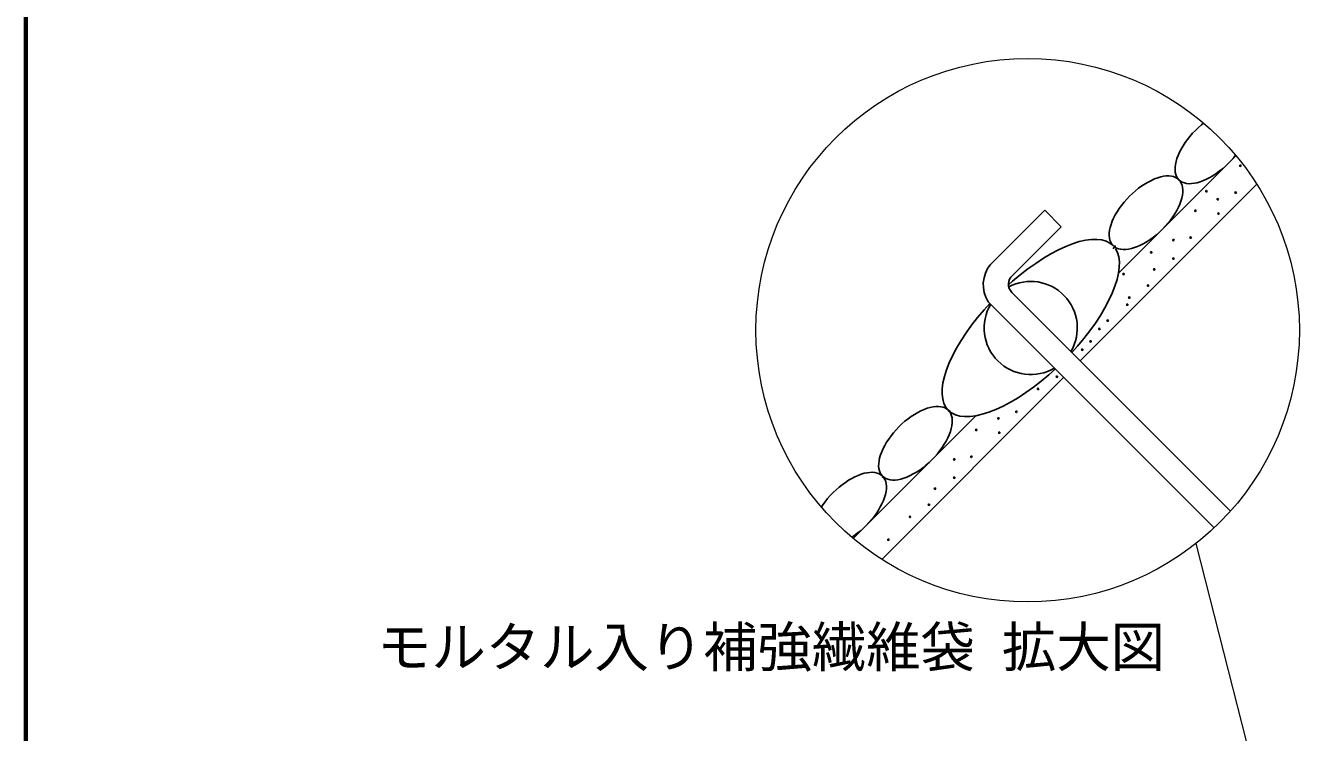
# Model space of a CAD drawing. Units: millimetres, scale not verified. Extents: x 200 to 8204, y 200 to 5825.
# Drawn here: x 200 to 1862, y 2860 to 3770 of the extents above; entities that cross this region are included whole.
import ezdxf
from ezdxf.enums import TextEntityAlignment as Align

# ---------------------------------------------------------------- set-up
doc = ezdxf.new("R2010")
doc.units = ezdxf.units.MM
doc.header["$LTSCALE"] = 20
for name, color, linetype, lineweight in [('C-STR', 7, 'Continuous', 25), ('C-STR-HTXT', 1, 'Continuous', 13), ('C-TTL', 2, 'Continuous', 70)]:
    doc.layers.add(name, color=color, linetype=linetype, lineweight=lineweight)
doc.styles.add('ＭＳ ゴシック', font='')
doc.styles.get('ＭＳ ゴシック').set_extended_font_data('MS Gothic')

msp = doc.modelspace()

# ---------------------------------------------------------------- linework, layer by layer
at = {"layer": 'C-STR'}
for p, q in [((1607.56, 3451.12), (1758.82, 3602.39)), ((1558.26, 3338.18), (1785.73, 3565.66)), ((1442.65, 3462.28), (1512.52, 3532.2)), ((1533.74, 3510.99), (1512.52, 3532.2)), ((1533.74, 3510.99), (1471.06, 3448.27)), ((1603.85, 3486.55), (1600.55, 3482.45)), ((1470.16, 3426.22), (1751.87, 3144.69)), ((1439.58, 3414.37), (1730.93, 3123.19)), ((1302.5, 3082.42), (1537.04, 3316.97)), ((1265.77, 3109.33), (1423.85, 3267.41)), ((1390.11, 3274.41), (1388.42, 3272.4)), ((1305.26, 3189.56), (1303.57, 3187.55))]:
    msp.add_line(p, q, dxfattribs=at)
for points in [[(1717.15, 3644.35), (1714.31, 3642.08), (1710.4, 3638.66), (1706.62, 3635.04), (1703, 3631.26), (1699.57, 3627.35), (1696.36, 3623.34), (1693.39, 3619.25), (1690.68, 3615.12), (1688.25, 3610.98), (1686.12, 3606.87), (1684.31, 3602.8), (1682.83, 3598.83), (1681.7, 3594.96), (1680.91, 3591.24), (1680.48, 3587.69), (1680.42, 3584.34), (1680.71, 3581.21), (1681.36, 3578.34), (1682.37, 3575.73), (1683.72, 3573.41), (1685.41, 3571.4), (1687.42, 3569.71), (1689.73, 3568.36), (1692.34, 3567.35), (1695.22, 3566.7), (1698.35, 3566.41), (1701.7, 3566.48), (1705.25, 3566.9), (1708.97, 3567.69), (1712.83, 3568.83), (1716.81, 3570.3), (1720.88, 3572.11), (1724.99, 3574.24), (1729.13, 3576.67), (1733.26, 3579.38), (1737.34, 3582.35), (1741.36, 3585.57), (1745.27, 3589), (1749.05, 3592.61), (1752.66, 3596.39), (1756.09, 3600.3), (1758.28, 3603.04)], [(1685.41, 3571.4), (1683.4, 3573.09), (1681.08, 3574.44), (1678.47, 3575.44), (1675.59, 3576.1), (1672.47, 3576.39), (1669.12, 3576.32), (1665.57, 3575.89), (1661.85, 3575.11), (1657.98, 3573.97), (1654, 3572.49), (1649.94, 3570.68), (1645.82, 3568.56), (1641.68, 3566.13), (1637.56, 3563.42), (1633.47, 3560.44), (1629.46, 3557.23), (1625.55, 3553.8), (1621.77, 3550.19), (1618.15, 3546.41), (1614.72, 3542.5), (1611.51, 3538.48), (1608.54, 3534.4), (1605.82, 3530.27), (1603.4, 3526.13), (1601.27, 3522.01), (1599.46, 3517.95), (1597.98, 3513.97), (1596.84, 3510.11), (1596.06, 3506.39), (1595.63, 3502.84), (1595.56, 3499.49), (1595.86, 3496.36), (1596.51, 3493.48), (1597.51, 3490.87), (1598.87, 3488.56), (1600.55, 3486.55), (1602.56, 3484.86), (1604.88, 3483.51), (1607.49, 3482.5), (1610.37, 3481.85), (1613.49, 3481.56), (1616.84, 3481.62), (1620.39, 3482.05), (1624.12, 3482.84), (1627.98, 3483.97), (1631.96, 3485.45), (1636.02, 3487.26), (1640.14, 3489.39), (1644.28, 3491.82), (1648.4, 3494.53), (1652.49, 3497.5), (1656.5, 3500.71), (1660.41, 3504.14), (1664.19, 3507.76), (1667.81, 3511.54), (1671.24, 3515.45), (1674.45, 3519.46), (1677.42, 3523.55), (1680.14, 3527.68), (1682.56, 3531.81), (1684.69, 3535.93), (1686.5, 3539.99), (1687.98, 3543.97), (1689.12, 3547.84), (1689.9, 3551.56), (1690.33, 3555.11), (1690.4, 3558.46), (1690.1, 3561.59), (1689.45, 3564.46), (1688.45, 3567.07), (1687.09, 3569.39)], [(1600.55, 3486.55), (1596.45, 3489.84), (1591.58, 3492.3), (1585.96, 3493.91), (1579.65, 3494.66), (1572.69, 3494.54), (1565.13, 3493.55), (1557.04, 3491.7), (1548.47, 3489), (1539.49, 3485.48), (1530.17, 3481.16), (1520.57, 3476.07), (1510.78, 3470.26), (1500.86, 3463.76), (1490.9, 3456.62), (1480.96, 3448.91), (1471.12, 3440.68), (1465.8, 3435.88)], [(1547.41, 3349.02), (1554.69, 3357.12), (1562.92, 3366.95), (1570.63, 3376.89), (1577.76, 3386.85), (1584.26, 3396.77), (1590.08, 3406.56), (1595.17, 3416.16), (1599.49, 3425.48), (1603.01, 3434.46), (1605.71, 3443.03), (1607.56, 3451.12), (1608.55, 3458.68), (1608.67, 3465.64), (1607.92, 3471.95), (1606.31, 3477.57), (1603.85, 3482.45)], [(1441.78, 3412.17), (1434.29, 3403.84), (1426.06, 3394.01), (1418.34, 3384.07), (1411.21, 3374.11), (1404.71, 3364.19), (1398.9, 3354.4), (1393.81, 3344.8), (1389.49, 3335.48), (1385.97, 3326.5), (1383.27, 3317.93), (1381.42, 3309.84), (1380.43, 3302.28), (1380.31, 3295.32), (1381.06, 3289.01), (1382.67, 3283.39), (1385.13, 3278.52), (1388.42, 3274.41), (1392.52, 3271.12), (1397.4, 3268.66), (1403.02, 3267.05), (1409.33, 3266.3), (1416.29, 3266.42), (1423.85, 3267.41), (1431.94, 3269.26), (1440.51, 3271.96), (1449.49, 3275.48), (1458.81, 3279.8), (1468.4, 3284.89), (1478.2, 3290.7), (1488.11, 3297.2), (1498.08, 3304.34), (1508.02, 3312.05), (1517.85, 3320.28), (1526.21, 3327.8)], [(1388.42, 3274.41), (1386.41, 3276.1), (1384.09, 3277.45), (1381.49, 3278.46), (1378.61, 3279.11), (1375.48, 3279.4), (1372.13, 3279.34), (1368.58, 3278.91), (1364.86, 3278.12), (1361, 3276.99), (1357.02, 3275.51), (1352.95, 3273.7), (1348.84, 3271.57), (1344.7, 3269.14), (1340.57, 3266.43), (1336.49, 3263.46), (1332.47, 3260.25), (1328.56, 3256.82), (1324.78, 3253.2), (1321.17, 3249.42), (1317.74, 3245.51), (1314.52, 3241.5), (1311.55, 3237.41), (1308.84, 3233.28), (1306.41, 3229.15), (1304.28, 3225.03), (1302.47, 3220.97), (1301, 3216.99), (1299.86, 3213.12), (1299.07, 3209.4), (1298.65, 3205.85), (1298.58, 3202.5), (1298.87, 3199.38), (1299.52, 3196.5), (1300.53, 3193.89), (1301.88, 3191.57), (1303.57, 3189.56), (1305.58, 3187.87), (1307.9, 3186.52), (1310.5, 3185.52), (1313.38, 3184.86), (1316.51, 3184.57), (1319.86, 3184.64), (1323.41, 3185.07), (1327.13, 3185.85), (1331, 3186.99), (1334.97, 3188.47), (1339.04, 3190.28), (1343.15, 3192.4), (1347.29, 3194.83), (1351.42, 3197.54), (1355.5, 3200.52), (1359.52, 3203.73), (1363.43, 3207.16), (1367.21, 3210.77), (1370.83, 3214.55), (1374.25, 3218.46), (1377.47, 3222.48), (1380.44, 3226.56), (1383.15, 3230.69), (1385.58, 3234.83), (1387.71, 3238.95), (1389.52, 3243.01), (1391, 3246.99), (1392.13, 3250.85), (1392.92, 3254.57), (1393.34, 3258.12), (1393.41, 3261.47), (1393.12, 3264.6), (1392.47, 3267.48), (1391.46, 3270.09), (1390.11, 3272.4)], [(1303.57, 3189.56), (1301.56, 3191.25), (1299.24, 3192.6), (1296.63, 3193.61), (1293.75, 3194.26), (1290.63, 3194.55), (1287.28, 3194.48), (1283.73, 3194.06), (1280.01, 3193.27), (1276.14, 3192.14), (1272.16, 3190.66), (1268.1, 3188.85), (1263.98, 3186.72), (1259.85, 3184.29), (1255.72, 3181.58), (1251.63, 3178.61), (1247.62, 3175.39), (1243.71, 3171.97), (1239.93, 3168.35), (1236.31, 3164.57), (1232.88, 3160.66), (1229.67, 3156.64), (1226.7, 3152.56), (1224.86, 3149.76)], [(1263.88, 3110.92), (1266.57, 3112.69), (1270.65, 3115.66), (1274.67, 3118.88), (1278.58, 3122.3), (1282.36, 3125.92), (1285.97, 3129.7), (1289.4, 3133.61), (1292.61, 3137.63), (1295.59, 3141.71), (1298.3, 3145.84), (1300.73, 3149.98), (1302.85, 3154.09), (1304.66, 3158.16), (1306.14, 3162.14), (1307.28, 3166), (1308.06, 3169.72), (1308.49, 3173.27), (1308.56, 3176.62), (1308.27, 3179.75), (1307.61, 3182.63), (1306.61, 3185.23), (1305.26, 3187.55)]]:
    msp.add_lwpolyline(points, dxfattribs=at)
for centre in [(1764.66, 3589.51), (1720.85, 3556.74), (1735.32, 3546.35), (1758.44, 3554.92), (1706.68, 3531.54), (1736.34, 3527.97), (1678.34, 3493.65), (1700.47, 3496.94), (1649.64, 3477.81), (1678.36, 3470), (1613.98, 3449.87), (1653.56, 3455.89), (1645.67, 3435.19), (1618.78, 3410.41), (1621.45, 3419.62), (1593.6, 3390.07), (1582.9, 3379.38), (1571.49, 3363.13), (1560.8, 3352.44), (1528.11, 3317.62), (1503.88, 3302.05), (1452.91, 3263.93), (1476.03, 3272.5), (1424.27, 3249.13), (1453.93, 3245.56), (1395.93, 3211.24), (1418.06, 3214.53), (1395.95, 3187.59), (1371.15, 3173.48), (1363.26, 3152.78), (1339.04, 3137.21), (1311.18, 3107.66)]:
    msp.add_circle(centre, 0.9, dxfattribs=at)
for centre, radius, start, end in [((1474.48, 3436.19), 41.16, 140.65727, 212.01577), ((1480.77, 3436.83), 15, 130.3409, 225.01704), ((1494.49, 3380.48), 60, 329.651, 118.16309), ((1494.49, 3380.48), 60, 149.33822, 300.69587)]:
    msp.add_arc(centre, radius, start, end, dxfattribs=at)
at = {"layer": 'C-STR-HTXT'}
msp.add_line((1707.18, 3102.74), (1837.38, 2592.28), dxfattribs=at)
msp.add_circle((1490.53, 3377.62), 350, dxfattribs=at)
at = {"layer": 'C-TTL'}
msp.add_lwpolyline([(200, 200), (8200, 200), (8200, 5740), (200, 5740)], close=True, dxfattribs=at)

# ---------------------------------------------------------------- texts
at = {"layer": 'C-STR-HTXT', "color": 7, "style": 'ＭＳ ゴシック'}
msp.add_text('モルタル入り補強繊維袋 拡大図', height=51.32, dxfattribs=at).set_placement((652.55, 2928.55), align=Align.BOTTOM_LEFT)

doc.saveas('drawing.dxf')
